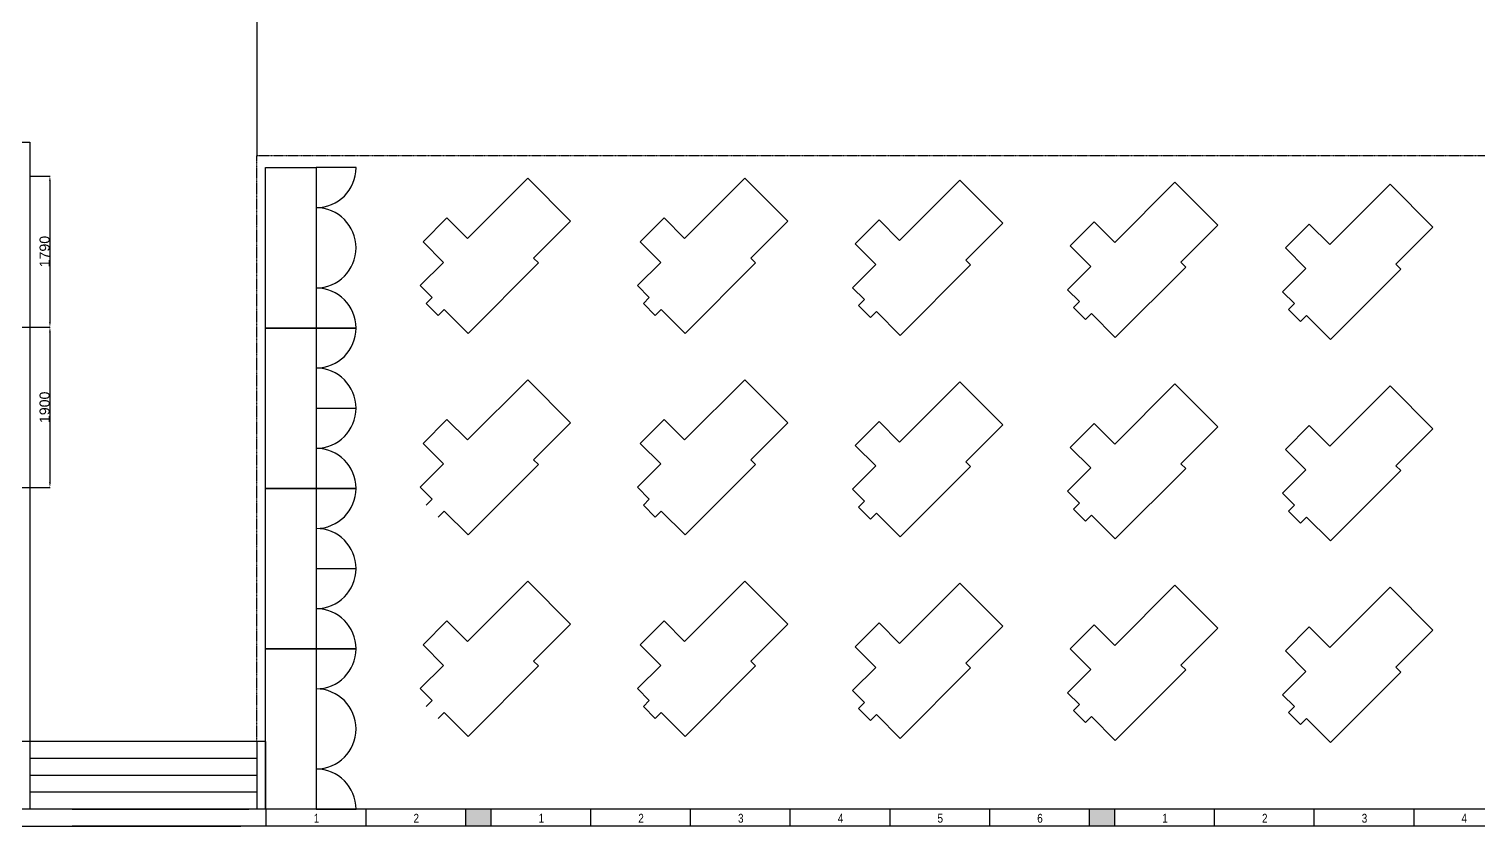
# Model space of a CAD drawing. Header units: millimetres. Extents: x 18768 to 1484868, y -11027 to 520152.
# Drawn here: x 1191654 to 1208828, y 148345 to 157787 of the extents above; entities that cross this region are included whole.
import ezdxf

# ---------------------------------------------------------------- set-up
doc = ezdxf.new("R2010")
doc.units = ezdxf.units.MM
doc.linetypes.add('DIVIDE', pattern=[2.15, 1.5, -0.2, 0.05, -0.15, 0.05, -0.2])
for name, color, linetype in [('A Construir', 1, 'Continuous'), ('L025-IMAGIN', 1, 'DIVIDE'), ('L035-TEXTO', 40, 'Continuous'), ('PAREDES', 7, 'Continuous')]:
    doc.layers.add(name, color=color, linetype=linetype)
doc.styles.get("Standard").update_dxf_attribs({"font": 'arial.ttf'})
doc.dimstyles.new('ISO-25', dxfattribs={"dimtxt": 2.5, "dimasz": 2.5, "dimexe": 1.25, "dimexo": 0.625, "dimtad": 1, "dimtxsty": 'Standard', "dimcen": 2.5, "dimadec": 0, "dimazin": 0, "dimtfac": 1, "dimtmove": 0, "dimatfit": 3, "dimfxl": 1, "dimarcsym": 0})

# ---------------------------------------------------------------- blocks, each defined once
blk = doc.blocks.new('*D240')
at = {"color": 0, "lineweight": -2, "transparency": 16777216}
for p, q in [((1191667, 156045), (1191904, 156045)), ((1191902, 155985), (1191902, 154315)), ((1191667, 154255), (1191904, 154255))]:
    blk.add_line(p, q, dxfattribs=at)
at = {"color": 0, "lineweight": 15, "transparency": 16777216}
for points in [[(1191892, 155985), (1191912, 155985), (1191902, 156045)], [(1191892, 154315), (1191912, 154315), (1191902, 154255)]]:
    blk.add_solid(points, dxfattribs=at)
at = {"layer": 'DEFPOINTS', "color": 0, "lineweight": 15, "transparency": 16777216}
for p in [(1191666, 156045), (1191666, 154255), (1191902, 154255)]:
    blk.add_point(p, dxfattribs=at)
at = {"color": 0, "transparency": 16777216, "insert": (1191840, 155150), "char_height": 120, "attachment_point": 5, "rotation": 90}
blk.add_mtext('1790', dxfattribs=at)
blk = doc.blocks.new('*D247')
at = {"color": 0, "lineweight": -2, "transparency": 16777216}
for p, q in [((1191547, 154255), (1191904, 154255)), ((1191902, 154195), (1191902, 152415)), ((1191547, 152355), (1191904, 152355))]:
    blk.add_line(p, q, dxfattribs=at)
at = {"color": 0, "lineweight": 15, "transparency": 16777216}
for points in [[(1191892, 154195), (1191912, 154195), (1191902, 154255)], [(1191892, 152415), (1191912, 152415), (1191902, 152355)]]:
    blk.add_solid(points, dxfattribs=at)
at = {"layer": 'DEFPOINTS', "color": 0, "lineweight": 15, "transparency": 16777216}
for p in [(1191547, 154255), (1191547, 152355), (1191902, 152355)]:
    blk.add_point(p, dxfattribs=at)
at = {"color": 0, "transparency": 16777216, "insert": (1191840, 153305), "char_height": 120, "attachment_point": 5, "rotation": 90}
blk.add_mtext('1900', dxfattribs=at)

msp = doc.modelspace()

# ---------------------------------------------------------------- hatches: boundary and pattern name
h = msp.add_hatch(color=1)
h.dxf.hatch_style = 1
h.paths.add_polyline_path([(1226740.012, 148544.6), (1226400.012, 148544.6), (1226400.012, 148344.6), (1226740.012, 148344.6)])
h.paths.add_polyline_path([(1219308.012, 148544.6), (1219008.012, 148544.6), (1219008.012, 148344.6), (1219308.012, 148344.6)])
h.paths.add_polyline_path([(1211916.012, 148544.6), (1211611.012, 148544.6), (1211611.012, 148344.6), (1211916.012, 148344.6)])
h.paths.add_polyline_path([(1204519.012, 148544.6), (1204219.012, 148544.6), (1204219.012, 148344.6), (1204519.012, 148344.6)])
h.paths.add_polyline_path([(1197127.012, 148544.6), (1196827.012, 148544.6), (1196827.012, 148344.6), (1197127.012, 148344.6)])

# ---------------------------------------------------------------- linework, layer by layer
for p, q in [((1194356.012, 158284.6), (1194356.012, 156284.6)), ((1196362.541, 154534.296), (1196503.962, 154392.875)), ((1198935.404, 154534.296), (1199076.826, 154392.875)), ((1201484.468, 154510.497), (1201625.89, 154369.076)), ((1204033.532, 154486.698), (1204174.954, 154345.276)), ((1206582.596, 154462.898), (1206724.018, 154321.477)), ((1198935.404, 152147.043), (1199076.826, 152005.621)), ((1201484.468, 152123.243), (1201625.89, 151981.822)), ((1204033.532, 152099.444), (1204174.954, 151958.023)), ((1206582.596, 152075.645), (1206724.018, 151934.223)), ((1198935.404, 149759.789), (1199076.826, 149618.368)), ((1201484.468, 149735.99), (1201625.89, 149594.568)), ((1204033.532, 149712.19), (1204174.954, 149570.769)), ((1206582.596, 149688.391), (1206724.018, 149546.969))]:
    msp.add_line(p, q)
at = {"color": 2}
for p, q in [((1195056.012, 153294.6), (1195531.012, 153294.6)), ((1195056.012, 151394.6), (1195531.012, 151394.6))]:
    msp.add_line(p, q, dxfattribs=at)
at = {"color": 1}
for p, q in [((1194463.012, 148544.6), (1194463.012, 148344.6)), ((1194463.012, 148544.6), (1194463.012, 148344.6)), ((1194463.012, 148544.6), (1194463.012, 148344.6)), ((1195645.012, 148544.6), (1195645.012, 148344.6)), ((1196827.012, 148544.6), (1196827.012, 148344.6)), ((1197127.012, 148544.6), (1197127.012, 148344.6)), ((1198309.012, 148544.6), (1198309.012, 148344.6)), ((1199491.012, 148544.6), (1199491.012, 148344.6)), ((1200673.012, 148544.6), (1200673.012, 148344.6)), ((1201855.012, 148544.6), (1201855.012, 148344.6)), ((1201855.012, 148544.6), (1201855.012, 148344.6)), ((1201855.012, 148544.6), (1201855.012, 148344.6)), ((1203037.012, 148544.6), (1203037.012, 148344.6)), ((1204219.012, 148544.6), (1204219.012, 148344.6)), ((1204519.012, 148544.6), (1204519.012, 148344.6)), ((1205701.012, 148544.6), (1205701.012, 148344.6)), ((1206883.012, 148544.6), (1206883.012, 148344.6)), ((1208065.012, 148544.6), (1208065.012, 148344.6))]:
    msp.add_line(p, q, dxfattribs=at)
for points in [[(1194456.012, 154244.6), (1194456.012, 156144.6), (1195056.012, 156144.6), (1195056.012, 154244.6)], [(1194456.012, 152344.6), (1194456.012, 154244.6), (1195056.012, 154244.6), (1195056.012, 152344.6)], [(1194456.012, 150444.6), (1194456.012, 152344.6), (1195056.012, 152344.6), (1195056.012, 150444.6)], [(1194456.012, 148544.6), (1194456.012, 150444.6), (1195056.012, 150444.6), (1195056.012, 148544.6)]]:
    msp.add_lwpolyline(points, close=True)
at = {"color": 2}
for points in [[(1195056.012, 154244.6), (1195531.012, 154244.6, 0.414213562), (1195056.012, 154719.6, 0.414213562), (1195531.012, 155194.6, 0.414213562), (1195056.012, 155669.6, 0.414213562), (1195531.012, 156144.6), (1195056.012, 156144.6)], [(1195056.012, 152344.6), (1195531.012, 152344.6, 0.414213562), (1195056.012, 152819.6, 0.414213562), (1195531.012, 153294.6, 0.414213562), (1195056.012, 153769.6, 0.414213562), (1195531.012, 154244.6), (1195056.012, 154244.6)], [(1195056.012, 150444.6), (1195531.012, 150444.6, 0.414213562), (1195056.012, 150919.6, 0.414213562), (1195531.012, 151394.6, 0.414213562), (1195056.012, 151869.6, 0.414213562), (1195531.012, 152344.6), (1195056.012, 152344.6)], [(1195056.012, 148544.6), (1195531.012, 148544.6, 0.414213562), (1195056.012, 149019.6, 0.414213562), (1195531.012, 149494.6, 0.414213562), (1195056.012, 149969.6, 0.414213562), (1195531.012, 150444.6), (1195056.012, 150444.6)]]:
    msp.add_lwpolyline(points, format="xyb", dxfattribs=at)
for points in [[(1197635.333, 155071.698), (1198073.74, 155510.104), (1197564.623, 156019.221), (1196850.662, 155305.26), (1196607.518, 155548.403), (1196324.676, 155265.56), (1196567.819, 155022.417)], [(1200208.197, 155071.698), (1200646.603, 155510.104), (1200137.486, 156019.221), (1199423.525, 155305.26), (1199180.382, 155548.403), (1198897.539, 155265.56), (1199140.682, 155022.417)], [(1202757.261, 155047.898), (1203195.667, 155486.304), (1202686.55, 155995.421), (1201972.589, 155281.46), (1201729.446, 155524.604), (1201446.603, 155241.761), (1201689.746, 154998.618)], [(1205306.325, 155024.099), (1205744.731, 155462.505), (1205235.614, 155971.622), (1204521.653, 155257.661), (1204278.51, 155500.804), (1203995.667, 155217.961), (1204238.81, 154974.818)], [(1207855.389, 155000.299), (1208293.795, 155438.706), (1207784.678, 155947.822), (1207070.717, 155233.861), (1206827.574, 155477.005), (1206544.731, 155194.162), (1206787.874, 154951.019)], [(1196567.819, 155022.417), (1196291.83, 154746.429), (1196433.252, 154605.007), (1196362.541, 154534.296)], [(1197635.333, 155071.698), (1197691.902, 155015.129), (1196857.516, 154180.743), (1196574.673, 154463.586), (1196503.962, 154392.875)], [(1199140.682, 155022.417), (1198864.694, 154746.429), (1199006.115, 154605.007), (1198935.404, 154534.296)], [(1200208.197, 155071.698), (1200264.765, 155015.129), (1199430.379, 154180.743), (1199147.537, 154463.586), (1199076.826, 154392.875)], [(1201689.746, 154998.618), (1201413.758, 154722.629), (1201555.179, 154581.208), (1201484.468, 154510.497)], [(1202757.261, 155047.898), (1202813.829, 154991.33), (1201979.443, 154156.944), (1201696.601, 154439.786), (1201625.89, 154369.076)], [(1204238.81, 154974.818), (1203962.822, 154698.83), (1204104.243, 154557.408), (1204033.532, 154486.698)], [(1205306.325, 155024.099), (1205362.893, 154967.53), (1204528.507, 154133.144), (1204245.664, 154415.987), (1204174.954, 154345.276)], [(1206787.874, 154951.019), (1206511.886, 154675.03), (1206653.307, 154533.609), (1206582.596, 154462.898)], [(1207855.389, 155000.299), (1207911.957, 154943.731), (1207077.571, 154109.345), (1206794.728, 154392.188), (1206724.018, 154321.477)], [(1197635.333, 152684.444), (1198073.74, 153122.85), (1197564.623, 153631.967), (1196850.662, 152918.006), (1196607.518, 153161.149), (1196324.676, 152878.307), (1196567.819, 152635.163)], [(1200208.197, 152684.444), (1200646.603, 153122.85), (1200137.486, 153631.967), (1199423.525, 152918.006), (1199180.382, 153161.149), (1198897.539, 152878.307), (1199140.682, 152635.163)], [(1202757.261, 152660.644), (1203195.667, 153099.051), (1202686.55, 153608.168), (1201972.589, 152894.207), (1201729.446, 153137.35), (1201446.603, 152854.507), (1201689.746, 152611.364)], [(1205306.325, 152636.845), (1205744.731, 153075.251), (1205235.614, 153584.368), (1204521.653, 152870.407), (1204278.51, 153113.55), (1203995.667, 152830.708), (1204238.81, 152587.564)], [(1207855.389, 152613.046), (1208293.795, 153051.452), (1207784.678, 153560.569), (1207070.717, 152846.608), (1206827.574, 153089.751), (1206544.731, 152806.908), (1206787.874, 152563.765)], [(1197635.333, 152684.444), (1197691.902, 152627.875), (1196857.516, 151793.489), (1196574.673, 152076.332), (1196503.962, 152005.621)], [(1200208.197, 152684.444), (1200264.765, 152627.875), (1199430.379, 151793.489), (1199147.537, 152076.332), (1199076.826, 152005.621)], [(1196567.819, 152635.163), (1196291.83, 152359.175), (1196433.252, 152217.753), (1196362.541, 152147.043)], [(1199140.682, 152635.163), (1198864.694, 152359.175), (1199006.115, 152217.753), (1198935.404, 152147.043)], [(1201689.746, 152611.364), (1201413.758, 152335.375), (1201555.179, 152193.954), (1201484.468, 152123.243)], [(1202757.261, 152660.644), (1202813.829, 152604.076), (1201979.443, 151769.69), (1201696.601, 152052.533), (1201625.89, 151981.822)], [(1204238.81, 152587.564), (1203962.822, 152311.576), (1204104.243, 152170.155), (1204033.532, 152099.444)], [(1205306.325, 152636.845), (1205362.893, 152580.277), (1204528.507, 151745.891), (1204245.664, 152028.733), (1204174.954, 151958.023)], [(1206787.874, 152563.765), (1206511.886, 152287.777), (1206653.307, 152146.355), (1206582.596, 152075.645)], [(1207855.389, 152613.046), (1207911.957, 152556.477), (1207077.571, 151722.091), (1206794.728, 152004.934), (1206724.018, 151934.223)], [(1197635.333, 150297.19), (1198073.74, 150735.596), (1197564.623, 151244.713), (1196850.662, 150530.752), (1196607.518, 150773.896), (1196324.676, 150491.053), (1196567.819, 150247.91)], [(1200208.197, 150297.19), (1200646.603, 150735.596), (1200137.486, 151244.713), (1199423.525, 150530.752), (1199180.382, 150773.896), (1198897.539, 150491.053), (1199140.682, 150247.91)], [(1202757.261, 150273.391), (1203195.667, 150711.797), (1202686.55, 151220.914), (1201972.589, 150506.953), (1201729.446, 150750.096), (1201446.603, 150467.253), (1201689.746, 150224.11)], [(1205306.325, 150249.591), (1205744.731, 150687.998), (1205235.614, 151197.114), (1204521.653, 150483.153), (1204278.51, 150726.297), (1203995.667, 150443.454), (1204238.81, 150200.311)], [(1207855.389, 150225.792), (1208293.795, 150664.198), (1207784.678, 151173.315), (1207070.717, 150459.354), (1206827.574, 150702.497), (1206544.731, 150419.655), (1206787.874, 150176.511)], [(1197635.333, 150297.19), (1197691.902, 150240.622), (1196857.516, 149406.236), (1196574.673, 149689.078), (1196503.962, 149618.368)], [(1200208.197, 150297.19), (1200264.765, 150240.622), (1199430.379, 149406.236), (1199147.537, 149689.078), (1199076.826, 149618.368)], [(1202757.261, 150273.391), (1202813.829, 150216.822), (1201979.443, 149382.436), (1201696.601, 149665.279), (1201625.89, 149594.568)], [(1196567.819, 150247.91), (1196291.83, 149971.921), (1196433.252, 149830.5), (1196362.541, 149759.789)], [(1199140.682, 150247.91), (1198864.694, 149971.921), (1199006.115, 149830.5), (1198935.404, 149759.789)], [(1201689.746, 150224.11), (1201413.758, 149948.122), (1201555.179, 149806.7), (1201484.468, 149735.99)], [(1204238.81, 150200.311), (1203962.822, 149924.322), (1204104.243, 149782.901), (1204033.532, 149712.19)], [(1205306.325, 150249.591), (1205362.893, 150193.023), (1204528.507, 149358.637), (1204245.664, 149641.48), (1204174.954, 149570.769)], [(1206787.874, 150176.511), (1206511.886, 149900.523), (1206653.307, 149759.101), (1206582.596, 149688.391)], [(1207855.389, 150225.792), (1207911.957, 150169.223), (1207077.571, 149334.837), (1206794.728, 149617.68), (1206724.018, 149546.969)]]:
    msp.add_lwpolyline(points)
at = {"layer": 'A Construir'}
for p, q in [((1171456.76, 156444.6), (1191666.012, 156444.6)), ((1191666.012, 156444.6), (1191666.012, 149344.6))]:
    msp.add_line(p, q, dxfattribs=at)
at = {"layer": 'L025-IMAGIN'}
for p in [(1194356.012, 149344.6), (1229026.012, 156284.6)]:
    msp.add_line(p, (1194356.012, 156284.6), dxfattribs=at)
at = {"layer": 'PAREDES'}
for p, q in [((1194456.012, 149344.6), (1191566.012, 149344.6)), ((1194316.012, 149344.6), (1191666.012, 149344.6)), ((1191666.012, 149344.6), (1191666.012, 148544.6)), ((1194336.012, 149344.6), (1191686.012, 149344.6)), ((1194356.012, 149344.6), (1191741.012, 149344.6)), ((1194356.012, 149344.6), (1191761.012, 149344.6)), ((1194356.012, 149344.6), (1194356.012, 148544.6)), ((1194456.012, 149344.6), (1194456.012, 148544.6)), ((1194316.012, 149144.6), (1191666.012, 149144.6)), ((1194336.012, 149144.6), (1191686.012, 149144.6)), ((1194356.012, 149144.6), (1191741.012, 149144.6)), ((1194356.012, 149144.6), (1191761.012, 149144.6)), ((1194316.012, 148944.6), (1191666.012, 148944.6)), ((1194336.012, 148944.6), (1191686.012, 148944.6)), ((1194356.012, 148944.6), (1191741.012, 148944.6)), ((1194356.012, 148944.6), (1191761.012, 148944.6)), ((1194316.012, 148744.6), (1191666.012, 148744.6)), ((1194336.012, 148744.6), (1191686.012, 148744.6)), ((1194356.012, 148744.6), (1191741.012, 148744.6)), ((1194356.012, 148744.6), (1191761.012, 148744.6)), ((1194166.012, 148544.6), (1158872.012, 148544.6)), ((1194186.012, 148544.6), (1191686.012, 148544.6)), ((1192166.012, 148544.6), (1194166.012, 148544.6)), ((1192186.012, 148544.6), (1194186.012, 148544.6)), ((1192241.012, 148544.6), (1194241.012, 148544.6)), ((1192261.012, 148544.6), (1194261.012, 148544.6)), ((1229656.012, 148544.6), (1194166.012, 148544.6)), ((1229676.012, 148544.6), (1194186.012, 148544.6)), ((1158872.012, 148344.6), (1194166.012, 148344.6)), ((1158872.012, 148344.6), (1194166.012, 148344.6)), ((1194166.012, 148344.6), (1192166.012, 148344.6)), ((1194166.012, 148344.6), (1192166.012, 148344.6)), ((1194166.012, 148344.6), (1192166.012, 148344.6)), ((1194241.012, 148344.6), (1192241.012, 148344.6)), ((1194241.012, 148344.6), (1192241.012, 148344.6)), ((1194241.012, 148344.6), (1192241.012, 148344.6)), ((1229656.012, 148344.6), (1194166.012, 148344.6)), ((1229656.012, 148344.6), (1194166.012, 148344.6)), ((1229656.012, 148344.6), (1194166.012, 148344.6)), ((1229676.012, 148344.6), (1194356.012, 148344.6))]:
    msp.add_line(p, q, dxfattribs=at)

# ---------------------------------------------------------------- texts
at = {"layer": 'L035-TEXTO', "width": 0.8}
for s, p in [('1', (1195029.538, 148383.884)), ('2', (1196211.538, 148383.884)), ('1', (1197693.538, 148383.884)), ('2', (1198875.538, 148383.884)), ('3', (1200057.538, 148383.884)), ('4', (1201239.538, 148383.884)), ('5', (1202421.538, 148383.884)), ('6', (1203603.538, 148383.884)), ('1', (1205085.538, 148383.884)), ('2', (1206267.538, 148383.884)), ('3', (1207449.538, 148383.884)), ('4', (1208631.538, 148383.884))]:
    msp.add_text(s, height=105, dxfattribs=at).set_placement(p)

# ---------------------------------------------------------------- dimensions: what is measured, and where the dimension line sits
at = {"color": 4}
for base, p1, p2, picture, middle in [((1191902.319, 154254.932), (1191666.012, 156044.6), (1191666.012, 154254.932), '*D240', (1191840.425, 155149.766)), ((1191902.319, 152354.932), (1191546.601, 154254.932), (1191546.601, 152354.932), '*D247', (1191840.425, 153304.932))]:
    dim = msp.add_linear_dim(base=base, p1=p1, p2=p2, angle=90, dimstyle='ISO-25', override={"dimtxt": 120, "dimasz": 60, "dimdec": 0}, dxfattribs=at)
    dim.commit()
    dim.dimension.update_dxf_attribs({"geometry": picture, "text_midpoint": middle})

doc.saveas('drawing.dxf')
